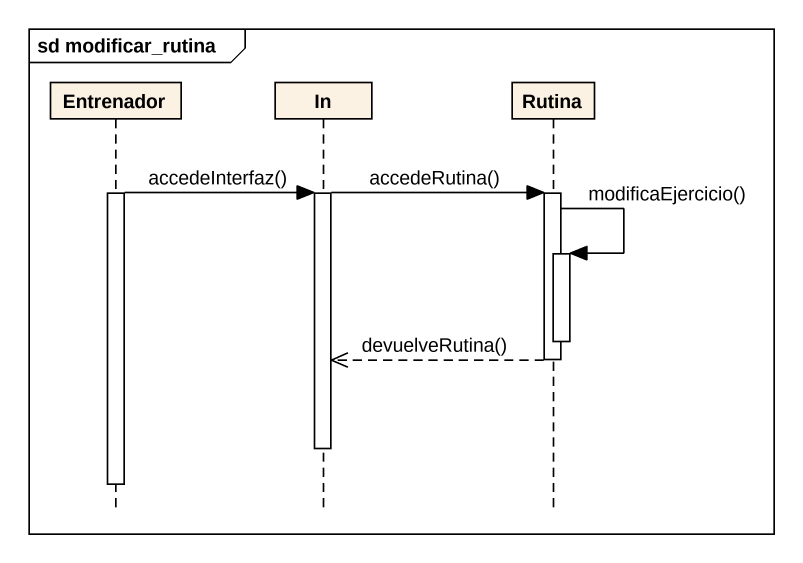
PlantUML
@startuml
mainframe sd modificar_rutina
hide footbox
participant Entrenador
participant In
participant Rutina

activate Entrenador
Entrenador -> In : accedeInterfaz()
In -> Rutina : accedeRutina()
activate In
activate Rutina
Rutina -> Rutina : modificaEjercicio()
activate Rutina
deactivate Rutina
Rutina -->> In : devuelveRutina()
deactivate Rutina
deactivate In
deactivate Entrenador
@enduml
